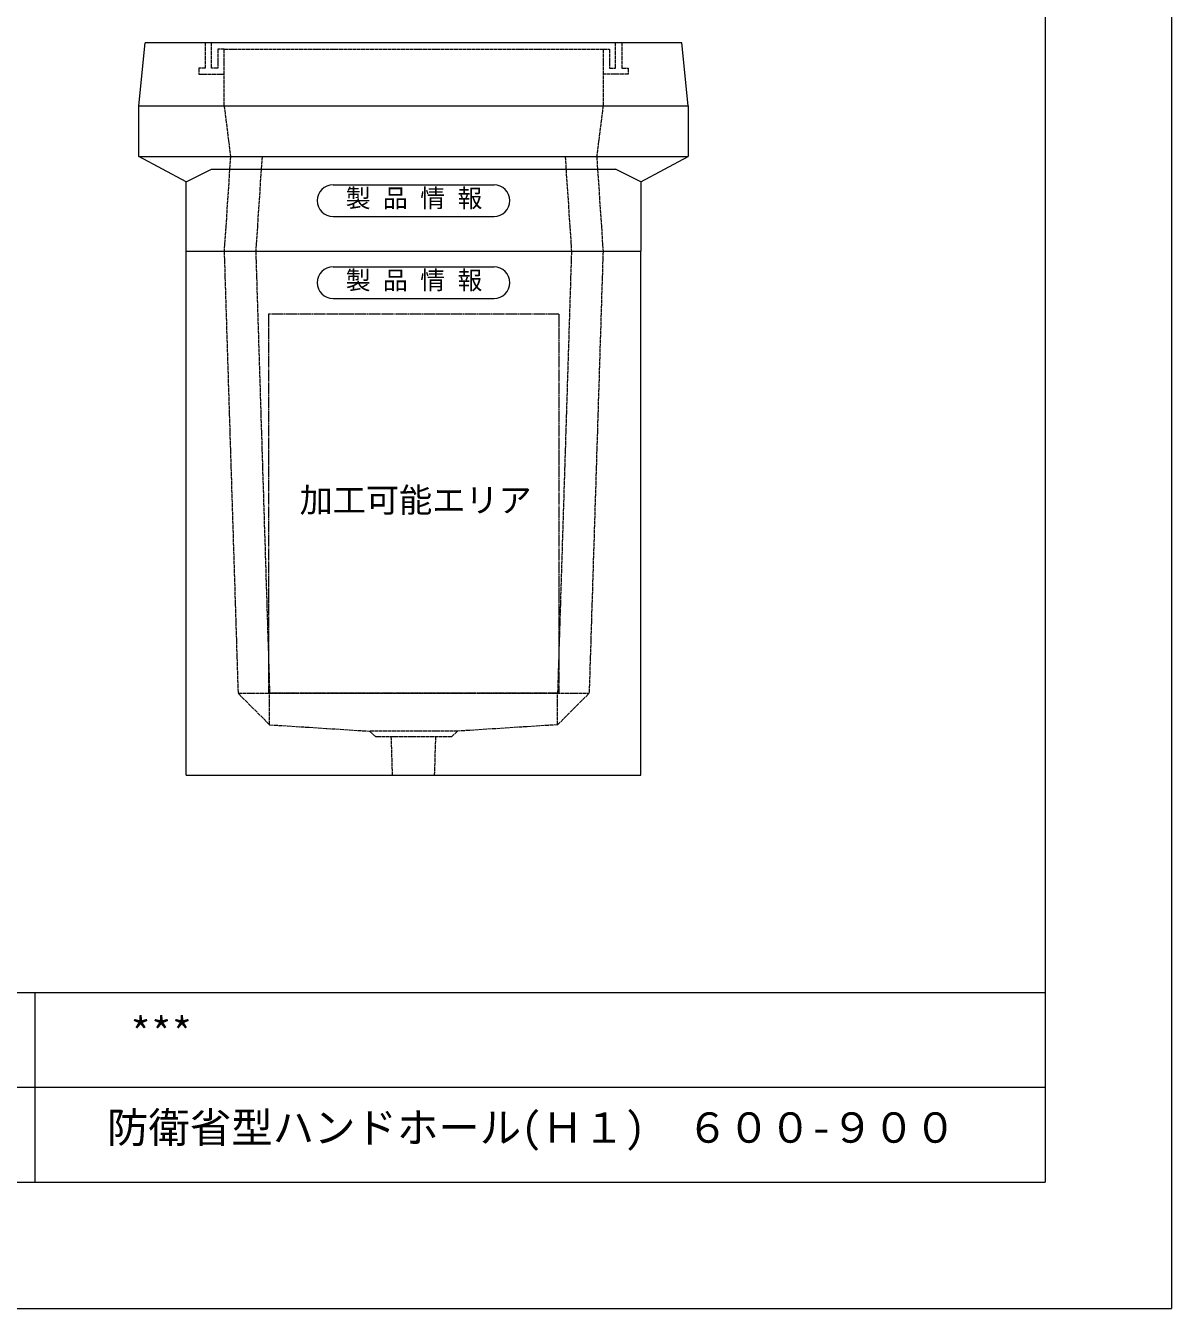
# Model space of a CAD drawing. Units: millimetres, scale not verified. Extents: x -2970 to 2970, y -2100 to 2100.
# Drawn here: x 1156 to 2970, y -2100 to -69 of the extents above; entities that cross this region are included whole.
import ezdxf
from ezdxf.enums import TextEntityAlignment as Align

# ---------------------------------------------------------------- set-up
doc = ezdxf.new("R2010")
doc.units = ezdxf.units.MM
doc.header["$LTSCALE"] = 10
doc.linetypes.add('LONG_DASHED1', pattern=[7, 6, -1])
doc.linetypes.add('LONG_DOUBLE_CHAIN', pattern=[21.8, 18, -1, 0.6, -0.6, 0.6, -1])
for name, color, linetype, lineweight in [('0-0_D-TTL', 7, 'Continuous', 9), ('0-1_Defpoints', 7, 'Continuous', 9), ('0-2_D-TTL-FRAM1', 134, 'Continuous', 9), ('0-3_D-TTL-TXT', 7, 'Continuous', 9), ('0-7_D-STR', 7, 'LONG_DASHED1', 9), ('0-8_D-STR-STR1', 7, 'Continuous', 9), ('0-9_D-STR-STR5', 1, 'LONG_DOUBLE_CHAIN', 9), ('0-A_D-STR-STR4', 134, 'LONG_DASHED1', 9)]:
    doc.layers.add(name, color=color, linetype=linetype, lineweight=lineweight)
doc.styles.add('ＭＳ ゴシック', font='')
doc.styles.get('ＭＳ ゴシック').set_extended_font_data('MS Gothic')

# ---------------------------------------------------------------- blocks, each defined once
blk = doc.blocks.new('A$C4DE05FD1')
at = {"layer": '0-0_D-TTL', "color": 134}
for p in [(57400, 38000), (2000, 2000)]:
    blk.add_line(p, (57400, 2000), dxfattribs=at)
at = {"layer": '0-1_Defpoints', "color": 134}
for p in [(59400, 42000), (0, 0)]:
    blk.add_line(p, (59400, 0), dxfattribs=at)
at = {"layer": '0-2_D-TTL-FRAM1'}
for p, q in [((19400, 5000), (57400, 5000)), ((41400, 5000), (41400, 2000)), ((32400, 3500), (57400, 3500))]:
    blk.add_line(p, q, dxfattribs=at)
blk = doc.blocks.new('A$C4A6C5A6A')
at = {"layer": '0-8_D-STR-STR1'}
for p, q in [((-1275, 0), (1275, 0)), ((-1275, -500), (1275, -500))]:
    blk.add_line(p, q, dxfattribs=at)
for centre, start, end in [((-1275, -250), 90, 270), ((1275, -250), 270, 90)]:
    blk.add_arc(centre, 250, start, end, dxfattribs=at)
at = {"layer": '0-8_D-STR-STR1', "style": 'ＭＳ ゴシック'}
blk.add_text('製 品 情 報', height=288.6, dxfattribs=at).set_placement((-1074.8, -441.3), align=Align.BOTTOM_LEFT)
blk = doc.blocks.new('A$C48AF7916')
at = {"layer": '0-7_D-STR', "linetype": 'Continuous'}
for p, q in [((-4350, 2300), (4350, 2300)), ((-4350, 1500), (-4350, 2300)), ((4350, 2300), (4350, 1500)), ((-4350, 1500), (4350, 1500)), ((-3600, 1100), (-4350, 1500)), ((3600, 1100), (4350, 1500)), ((-3600, 1100), (-3200, 1300)), ((-3200, 1300), (3200, 1300)), ((3600, 1100), (3200, 1300)), ((-3600, 0), (-3600, 1100)), ((3600, 1100), (3600, 0)), ((-3600, 0), (3600, 0))]:
    blk.add_line(p, q, dxfattribs=at)
at = {"layer": '0-7_D-STR'}
for p, q in [((-3000, 2300), (-2900, 1500)), ((3000, 2300), (2900, 1500)), ((-2900, 1500), (-3000, 0)), ((-2400, 1500), (-2500, 0)), ((2400, 1500), (2500, 0)), ((2900, 1500), (3000, 0))]:
    blk.add_line(p, q, dxfattribs=at)
at = {"layer": '0-8_D-STR-STR1'}
blk.add_blockref('A$C4A6C5A6A', (0, 1050), dxfattribs=at)
blk = doc.blocks.new('A$C6F6A31C9')
at = {"layer": '0-7_D-STR', "linetype": 'Continuous'}
for p, q in [((-3600, 0), (3600, 0)), ((-3600, -8300), (-3600, 0))]:
    blk.add_line(p, q, dxfattribs=at)
at = {"layer": '0-7_D-STR'}
for p, q in [((-3000, 0), (-2780, -7000)), ((-2500, 0), (-2280, -7000)), ((2500, 0), (2280, -7000)), ((3000, 0), (2780, -7000)), ((-2280, -7500), (-2780, -7000)), ((-2780, -7000), (2780, -7000)), ((-2280, -7500), (-2280, -7000)), ((2280, -7500), (2780, -7000)), ((2280, -7500), (2280, -7000)), ((-2280, -7500), (-700, -7600)), ((2280, -7500), (700, -7600)), ((-600, -7690), (-700, -7600)), ((700, -7600), (-700, -7600)), ((600, -7690), (-600, -7690)), ((-333, -8300), (-352.5, -7690)), ((333, -8300), (352.5, -7690)), ((600, -7690), (700, -7600))]:
    blk.add_line(p, q, dxfattribs=at)
at = {"layer": '0-7_D-STR', "linetype": 'Continuous'}
blk.add_lwpolyline([(-3600, -8300), (3600, -8300), (3600, 0)], dxfattribs=at)
at = {"layer": '0-9_D-STR-STR5'}
for p, q in [((2300, -1000), (2300, -7000)), ((2300, -7000), (-2300, -7000))]:
    blk.add_line(p, q, dxfattribs=at)
blk.add_lwpolyline([(2300, -1000), (-2300, -1000), (-2300, -7000)], dxfattribs=at)
at = {"layer": '0-8_D-STR-STR1'}
blk.add_blockref('A$C4A6C5A6A', (0, -250), dxfattribs=at)
blk = doc.blocks.new('A$C019679C0')
at = {"layer": '0-7_D-STR', "linetype": 'Continuous'}
for p, q in [((-4350, 0), (-4250, 1000)), ((4250, 1000), (-4250, 1000)), ((4350, 0), (4250, 1000)), ((-4350, 0), (4350, 0))]:
    blk.add_line(p, q, dxfattribs=at)
at = {"layer": '0-7_D-STR'}
for p, q in [((-3000, 0), (-3000, 900)), ((3000, 900), (3000, 0))]:
    blk.add_line(p, q, dxfattribs=at)
at = {"layer": '0-A_D-STR-STR4'}
for points in [[(-3300, 1000), (-3300, 600), (-3400, 600), (-3400, 500), (-3000, 500)], [(-3000, 900), (-3100, 900), (-3100, 600), (-3200, 600), (-3200, 1000)], [(-3000, 900), (3000, 900), (3100, 900)], [(3300, 1000), (3300, 600), (3400, 600), (3400, 500), (3000, 500)], [(3100, 900), (3100, 600), (3200, 600), (3200, 1000)]]:
    blk.add_lwpolyline(points, dxfattribs=at)

msp = doc.modelspace()

# ---------------------------------------------------------------- block references
at = {"layer": '0-0_D-TTL', "xscale": 0.1, "yscale": 0.1}
msp.add_blockref('A$C4DE05FD1', (-2970, -2100), dxfattribs=at)
at = {"layer": '0-7_D-STR', "xscale": 0.1, "yscale": 0.1}
for name, p in [('A$C019679C0', (1770, -196)), ('A$C48AF7916', (1770, -426)), ('A$C6F6A31C9', (1770, -426))]:
    msp.add_blockref(name, p, dxfattribs=at)

# ---------------------------------------------------------------- texts
at = {"layer": '0-3_D-TTL-TXT', "style": 'ＭＳ ゴシック'}
for s, p in [('***', (1321.32, -1702.2)), ('防衛省型ハンドホール(Ｈ１)\u3000６００-９００', (1284.42, -1852.2))]:
    msp.add_text(s, height=48.09, dxfattribs=at).set_placement(p, align=Align.BOTTOM_LEFT)
at = {"layer": '0-9_D-STR-STR5', "style": 'ＭＳ ゴシック'}
msp.add_text('加工可能エリア', height=38.49, dxfattribs=at).set_placement((1589.52, -850.97), align=Align.BOTTOM_LEFT)

doc.saveas('drawing.dxf')
